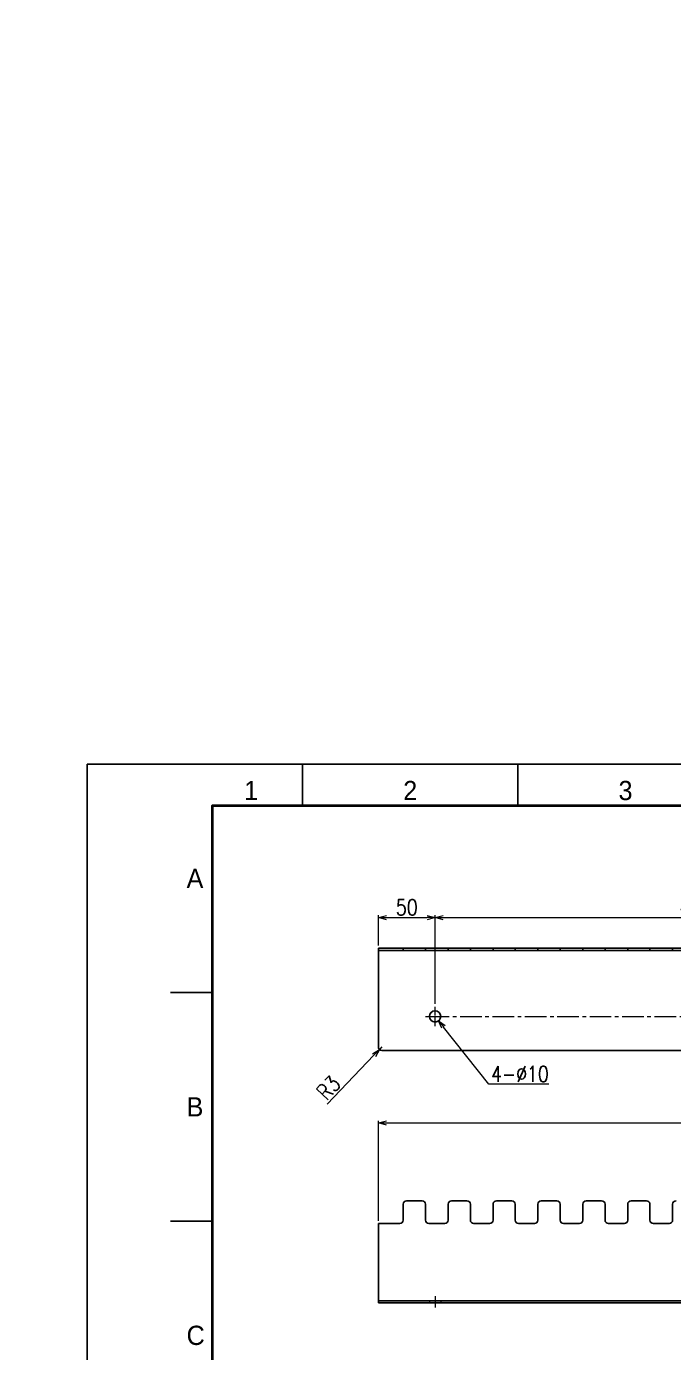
# Model space of a CAD drawing. Header units: millimetres. Extents: x 0 to 70370, y 0 to 11543.
# Drawn here: x 24967 to 25538, y 2045 to 3214 of the extents above; entities that cross this region are included whole.
import ezdxf
from ezdxf import colors
from ezdxf.entities.mleader import LeaderData, LeaderLine
from ezdxf.enums import TextEntityAlignment as Align
from ezdxf.math import Vec2, Vec3

# ---------------------------------------------------------------- set-up
doc = ezdxf.new("R2010")
doc.units = ezdxf.units.MM
doc.linetypes.add('CENTER2', pattern=[28.575, 19.05, -3.175, 3.175, -3.175])
doc.linetypes.add('HIDDEN2', pattern=[4.7625, 3.175, -1.5875])
for name, color, linetype, lineweight in [('01_外形線', 7, 'Continuous', 25), ('03_かくれ線', 6, 'HIDDEN2', 13), ('04_中心線', 1, 'CENTER2', 9), ('07_寸法線', 3, 'Continuous', 9), ('99_図枠', 7, 'Continuous', 40)]:
    doc.layers.add(name, color=color, linetype=linetype, lineweight=lineweight)
doc.styles.get("Standard").update_dxf_attribs({"font": 'arial.ttf'})
doc.styles.add('寸法用', font='simplex.shx', dxfattribs={"width": 0.8, "bigfont": '@extfont2.shx'})
doc.styles.add('表題用', font='MS PGothic.ttf')
doc.dimstyles.new('機械製図用', dxfattribs={"dimtxt": 3.5, "dimasz": 3.5, "dimexe": 2, "dimexo": 0, "dimgap": 1.2, "dimtad": 1, "dimdsep": 46, "dimtxsty": '寸法用', "dimblk": 'OPEN30', "dimcen": 0, "dimclrd": 256, "dimclre": 256, "dimclrt": 7, "dimazin": 2, "dimtm": 1e-09, "dimtfac": 0.75, "dimtmove": 0, "dimatfit": 3, "dimldrblk": 'OPEN30', "dimfxl": 1, "dimlwd": -1, "dimlwe": -1, "dimarcsym": 0})
doc.dimstyles.new('機械製図用$3', dxfattribs={"dimtxt": 3.5, "dimasz": 3.5, "dimexe": 2, "dimexo": 0, "dimgap": 1.2, "dimtad": 1, "dimtih": 1, "dimtoh": 1, "dimdsep": 46, "dimtxsty": '寸法用', "dimblk": 'OPEN30', "dimcen": 0, "dimsd1": 1, "dimclrd": 256, "dimclre": 256, "dimclrt": 7, "dimazin": 2, "dimtm": 1e-09, "dimtfac": 0.75, "dimtofl": 0, "dimtmove": 0, "dimatfit": 3, "dimldrblk": 'OPEN30', "dimfxl": 1, "dimlwd": -1, "dimlwe": -1, "dimarcsym": 0})

# ---------------------------------------------------------------- blocks, each defined once
blk = doc.blocks.new('_Open30')
at = {"color": 0, "linetype": 'ByBlock', "lineweight": -2}
for p, q in [((-1, 0.27), (0, 0)), ((0, 0), (-1, -0.27)), ((0, 0), (-1, 0))]:
    blk.add_line(p, q, dxfattribs=at)
blk = doc.blocks.new('*D2774')
at = {"layer": '07_寸法線', "transparency": 16777216}
for p, q in [((25277.6, 2161), (25277.6, 2249.2)), ((25284.6, 2247.2), (26957.6, 2247.2)), ((26964.6, 2181.1), (26964.6, 2249.2))]:
    blk.add_line(p, q, dxfattribs=at)
at = {"layer": 'Defpoints', "color": 0, "transparency": 16777216}
for p in [(26964.6, 2247.2), (26964.6, 2178.6), (25277.6, 2158.5)]:
    blk.add_point(p, dxfattribs=at)
at = {"layer": '07_寸法線', "transparency": 16777216, "xscale": 7, "yscale": 7, "zscale": 7, "rotation": 180}
blk.add_blockref('_Open30', (25277.6, 2247.2), dxfattribs=at)
at = {"layer": '07_寸法線', "transparency": 16777216, "xscale": 7, "yscale": 7, "zscale": 7}
blk.add_blockref('_Open30', (26964.6, 2247.2), dxfattribs=at)
at = {"layer": '07_寸法線', "color": 7, "transparency": 16777216, "insert": (26121.1, 2256.2), "char_height": 14, "attachment_point": 5, "style": '寸法用'}
blk.add_mtext('1687', dxfattribs=at)
blk = doc.blocks.new('*D2786')
at = {"layer": '07_寸法線', "transparency": 16777216}
for p, q in [((25327.6, 2352.2), (25327.6, 2430.3)), ((25334.6, 2428.3), (25780.6, 2428.3)), ((25787.6, 2352.2), (25787.6, 2430.3))]:
    blk.add_line(p, q, dxfattribs=at)
at = {"layer": 'Defpoints', "color": 0, "transparency": 16777216}
for p in [(25787.6, 2428.3), (25327.6, 2349.7), (25787.6, 2349.7)]:
    blk.add_point(p, dxfattribs=at)
at = {"layer": '07_寸法線', "transparency": 16777216, "xscale": 7, "yscale": 7, "zscale": 7, "rotation": 180}
blk.add_blockref('_Open30', (25327.6, 2428.3), dxfattribs=at)
at = {"layer": '07_寸法線', "transparency": 16777216, "xscale": 7, "yscale": 7, "zscale": 7}
blk.add_blockref('_Open30', (25787.6, 2428.3), dxfattribs=at)
at = {"layer": '07_寸法線', "color": 7, "transparency": 16777216, "insert": (25557.6, 2437.3), "char_height": 14, "attachment_point": 5, "style": '寸法用'}
blk.add_mtext('460', dxfattribs=at)
blk = doc.blocks.new('*D2788')
at = {"layer": '07_寸法線', "transparency": 16777216}
for p, q in [((25277.6, 2403.7), (25277.6, 2430.3)), ((25284.6, 2428.3), (25320.6, 2428.3)), ((25327.6, 2352.2), (25327.6, 2430.3))]:
    blk.add_line(p, q, dxfattribs=at)
at = {"layer": 'Defpoints', "color": 0, "transparency": 16777216}
for p in [(25327.6, 2428.3), (25277.6, 2401.2), (25327.6, 2349.7)]:
    blk.add_point(p, dxfattribs=at)
at = {"layer": '07_寸法線', "transparency": 16777216, "xscale": 7, "yscale": 7, "zscale": 7, "rotation": 180}
blk.add_blockref('_Open30', (25277.6, 2428.3), dxfattribs=at)
at = {"layer": '07_寸法線', "transparency": 16777216, "xscale": 7, "yscale": 7, "zscale": 7}
blk.add_blockref('_Open30', (25327.6, 2428.3), dxfattribs=at)
at = {"layer": '07_寸法線', "color": 7, "transparency": 16777216, "insert": (25302.6, 2437.3), "char_height": 14, "attachment_point": 5, "style": '寸法用'}
blk.add_mtext('50', dxfattribs=at)
blk = doc.blocks.new('*D2792')
at = {"layer": '07_寸法線', "transparency": 16777216}
for p, q in [((25232.3, 2263.8), (25273.6, 2307)), ((25280.6, 2314.2), (25278.5, 2312))]:
    blk.add_line(p, q, dxfattribs=at)
blk.add_arc((25280.6, 2314.2), 3, 188.0628, 270, dxfattribs=at)
at = {"layer": 'Defpoints', "color": 0, "transparency": 16777216}
for p in [(25278.5, 2312), (25280.6, 2314.2)]:
    blk.add_point(p, dxfattribs=at)
at = {"layer": '07_寸法線', "transparency": 16777216, "xscale": 7, "yscale": 7, "zscale": 7, "rotation": 46.2599835437431}
blk.add_blockref('_Open30', (25278.5, 2312), dxfattribs=at)
at = {"layer": '07_寸法線', "color": 7, "transparency": 16777216, "insert": (25233.6, 2278.2), "char_height": 14, "attachment_point": 5, "rotation": 46.26, "style": '寸法用'}
blk.add_mtext('R3', dxfattribs=at)
blk = doc.blocks.new('*U2780')
at = {"layer": '04_中心線', "color": 0, "linetype": 'CENTER2', "transparency": 16777216}
for p, q in [((-8.5, 0), (-1, 0)), ((0, 1), (0, 8.5)), ((1, 0), (8.5, 0)), ((0, -8.5), (0, -1))]:
    blk.add_line(p, q, dxfattribs=at)
at = {"layer": '04_中心線', "color": 0, "linetype": 'Continuous', "transparency": 16777216}
for p, q in [((-0.5, 0), (0.5, 0)), ((0, -0.5), (0, 0.5))]:
    blk.add_line(p, q, dxfattribs=at)
blk = doc.blocks.new('*D2793')
at = {"layer": '07_寸法線', "transparency": 16777216}
for p, q in [((25375.1, 2281.4), (25335, 2331.8)), ((25427.8, 2281.4), (25375.1, 2281.4))]:
    blk.add_line(p, q, dxfattribs=at)
at = {"layer": 'Defpoints', "color": 0, "transparency": 16777216}
for p in [(25324.5, 2345.1), (25330.7, 2337.3)]:
    blk.add_point(p, dxfattribs=at)
at = {"layer": '07_寸法線', "transparency": 16777216, "xscale": 7, "yscale": 7, "zscale": 7, "rotation": 128.4874434257954}
blk.add_blockref('_Open30', (25330.7, 2337.3), dxfattribs=at)
at = {"layer": '07_寸法線', "color": 7, "transparency": 16777216, "insert": (25402.4, 2290.4), "char_height": 14, "attachment_point": 5, "style": '寸法用'}
blk.add_mtext('4-∅10', dxfattribs=at)
blk = doc.blocks.new('AM_BALLOON1')
at = {"transparency": 16777216}
blk.add_circle((0, 0), 5, dxfattribs=at)
blk.add_attdef('B_NUMBER', text='', height=3, dxfattribs=at).set_placement((0, 0), align=Align.MIDDLE_CENTER)
blk = doc.blocks.new('_OPEN')
at = {"color": 0, "linetype": 'ByBlock'}
for p, q in [((-1, 0.17), (0, 0)), ((0, 0), (-1, -0.17)), ((0, 0), (-1, 0))]:
    blk.add_line(p, q, dxfattribs=at)

msp = doc.modelspace()

# ---------------------------------------------------------------- linework, layer by layer
at = {"layer": '01_外形線'}
for p, q in [((26964.562, 2401.185), (25277.562, 2401.185)), ((25277.562, 2401.185), (25277.562, 2314.185)), ((25277.562, 2399.185), (26964.562, 2399.185)), ((25299.462, 2399.185), (25299.462, 2401.185)), ((25319.062, 2399.185), (25319.062, 2401.185)), ((25339.062, 2399.185), (25339.062, 2401.185)), ((25358.662, 2399.185), (25358.662, 2401.185)), ((25378.662, 2399.185), (25378.662, 2401.185)), ((25398.262, 2399.185), (25398.262, 2401.185)), ((25418.262, 2399.185), (25418.262, 2401.185)), ((25437.862, 2399.185), (25437.862, 2401.185)), ((25457.862, 2399.185), (25457.862, 2401.185)), ((25477.462, 2399.185), (25477.462, 2401.185)), ((25497.462, 2399.185), (25497.462, 2401.185)), ((25517.062, 2399.185), (25517.062, 2401.185)), ((25537.062, 2399.185), (25537.062, 2401.185)), ((25280.562, 2311.185), (26884.562, 2311.185)), ((25299.462, 2175.537), (25299.462, 2161.537)), ((25316.062, 2178.537), (25302.462, 2178.537)), ((25277.562, 2158.537), (25277.562, 2088.537)), ((25296.462, 2158.537), (25277.562, 2158.537)), ((26964.562, 2090.537), (25277.562, 2090.537)), ((25277.562, 2088.537), (26964.562, 2088.537))]:
    msp.add_line(p, q, dxfattribs=at)
msp.add_lwpolyline([(25540.062, 2178.537, 0.41421356), (25537.062, 2175.537), (25537.062, 2161.537, -0.41421356), (25534.062, 2158.537), (25520.062, 2158.537, -0.41421356), (25517.062, 2161.537), (25517.062, 2175.537, 0.41421356), (25514.062, 2178.537), (25500.462, 2178.537, 0.41421356), (25497.462, 2175.537), (25497.462, 2161.537, -0.41421356), (25494.462, 2158.537), (25480.462, 2158.537, -0.41421356), (25477.462, 2161.537), (25477.462, 2175.537, 0.41421356), (25474.462, 2178.537), (25460.862, 2178.537, 0.41421356), (25457.862, 2175.537), (25457.862, 2161.537, -0.41421356), (25454.862, 2158.537), (25440.862, 2158.537, -0.41421356), (25437.862, 2161.537), (25437.862, 2175.537, 0.41421356), (25434.862, 2178.537), (25421.262, 2178.537, 0.41421356), (25418.262, 2175.537), (25418.262, 2161.537, -0.41421356), (25415.262, 2158.537), (25401.262, 2158.537, -0.41421356), (25398.262, 2161.537), (25398.262, 2175.537, 0.41421356), (25395.262, 2178.537), (25381.662, 2178.537, 0.41421356), (25378.662, 2175.537), (25378.662, 2161.537, -0.41421356), (25375.662, 2158.537), (25361.662, 2158.537, -0.41421356), (25358.662, 2161.537), (25358.662, 2175.537, 0.41421356), (25355.662, 2178.537), (25342.062, 2178.537, 0.41421356), (25339.062, 2175.537), (25339.062, 2161.537, -0.41421356), (25336.062, 2158.537), (25322.062, 2158.537, -0.41421356), (25319.062, 2161.537), (25319.062, 2175.537, 0.41421356), (25316.062, 2178.537)], format="xyb", dxfattribs=at)
msp.add_circle((25327.562, 2341.185), 5, dxfattribs=at)
for centre, start, end in [((25280.562, 2314.185), 180, 270), ((25302.462, 2175.537), 90, 180), ((25296.462, 2161.537), 270, 0)]:
    msp.add_arc(centre, 3, start, end, dxfattribs=at)
at = {"layer": '03_かくれ線'}
for p, q in [((25322.562, 2090.537), (25322.562, 2088.537)), ((25332.562, 2090.537), (25332.562, 2088.537))]:
    msp.add_line(p, q, dxfattribs=at)
at = {"layer": '04_中心線'}
for p, q in [((25321.062, 2341.185), (26921.062, 2341.185)), ((25327.562, 2094.537), (25327.562, 2084.537))]:
    msp.add_line(p, q, dxfattribs=at)
at = {"layer": '99_図枠', "lineweight": 25}
for p, q in [((25210.701, 2526.74), (25210.701, 2563.512)), ((25400.583, 2526.74), (25400.583, 2563.512)), ((25131.02, 2362.101), (25094.248, 2362.101)), ((25131.02, 2160.691), (25094.248, 2160.691))]:
    msp.add_line(p, q, dxfattribs=at)
at = {"layer": '99_図枠'}
msp.add_lwpolyline([(25131.02, 988.999), (27262.631, 988.999), (27262.631, 2526.74), (25131.02, 2526.74)], close=True, dxfattribs=at)
at = {"layer": 'Defpoints'}
msp.add_lwpolyline([(25020.819, 952.392), (27299.403, 952.392), (27299.403, 2563.512), (25020.819, 2563.512)], close=True, dxfattribs=at)

# ---------------------------------------------------------------- block references
at = {"layer": '04_中心線', "linetype": 'CENTER2'}
msp.add_blockref('*U2780', (25327.562, 2341.185), dxfattribs=at)

# ---------------------------------------------------------------- texts
at = {"layer": '99_図枠', "lineweight": 13, "style": '表題用'}
for s, p in [('1', (25165.314, 2526.74)), ('2', (25305.642, 2526.74)), ('3', (25495.524, 2526.74))]:
    msp.add_text(s, height=16.971, dxfattribs=at).set_placement(p, align=Align.BOTTOM_CENTER)
for s, p in [('A', (25108.391, 2462.806)), ('B', (25108.391, 2261.396)), ('C', (25108.391, 2059.985))]:
    msp.add_text(s, height=16.971, dxfattribs=at).set_placement(p, align=Align.MIDDLE_LEFT)

# ---------------------------------------------------------------- dimensions: what is measured, and where the dimension line sits
at = {"layer": '07_寸法線'}
for base, p1, p2, picture, middle in [((25327.562, 2428.315), (25277.562, 2401.185), (25327.562, 2349.685), '*D2788', (25302.562, 2437.315)), ((25787.562, 2428.315), (25327.562, 2349.685), (25787.562, 2349.685), '*D2786', (25557.562, 2437.315)), ((26964.562, 2247.204), (25277.562, 2158.537), (26964.562, 2178.601), '*D2774', (26121.062, 2256.204))]:
    dim = msp.add_linear_dim(base=base, p1=p1, p2=p2, dimstyle='機械製図用', override={"dimtxt": 14, "dimasz": 7, "dimexo": 2.5, "dimgap": 2}, dxfattribs=at)
    dim.commit()
    dim.dimension.update_dxf_attribs({"geometry": picture, "text_midpoint": middle})
dim = msp.add_diameter_dim_2p(p1=(25324.451, 2345.098), p2=(25330.674, 2337.271), text='4-<>', dimstyle='機械製図用$3', override={"dimtxt": 14, "dimasz": 7, "dimgap": 2}, dxfattribs=at)
dim.commit()
dim.dimension.update_dxf_attribs({"geometry": '*D2793', "text_midpoint": (25402.447, 2281.377), "dimtype": 163})
dim = msp.add_radius_dim(center=(25280.562, 2314.185), mpoint=(25278.488, 2312.017), dimstyle='機械製図用', override={"dimtxt": 14, "dimasz": 7, "dimgap": 2}, dxfattribs=at)
dim.commit()
dim.dimension.update_dxf_attribs({"geometry": '*D2792', "text_midpoint": (25240.151, 2271.956), "dimtype": 164})

# ---------------------------------------------------------------- leaders
ml = msp.add_multileader_block('Standard', dxfattribs=at)
ml.set_content('AM_BALLOON1', color=256, scale=9.37443182)
ml.set_attribute('B_NUMBER', '1', width=0)
ml.set_leader_properties(color=256, linetype='ByLayer', lineweight=-1)
ml.set_arrow_properties(name='OPEN')
ml.build(insert=Vec2(0, 0))
ml.multileader.update_dxf_attribs({"leader_type": 0, "has_dogleg": 0, "text_right_attachment_type": 6, "dogleg_length": 0, "arrow_head_size": 4.688, "scale": 2.5, "block_connection_type": 1})
ctx = ml.context
ctx.base_point, ctx.scale, ctx.char_height, ctx.arrow_head_size, ctx.landing_gap_size, ctx.plane_origin = Vec3(33418.771, 3166.995), 2.5, 9.375, 4.688, 4.688, Vec3(33418.771, 3166.995)
ctx.right_attachment, ctx.attachment_type = 6, 1
notes = []
notes.append((ctx, [(0, (0, 0, 0), (0, 0), (1, 0), 1, [])]))
ctx.block.insert = Vec3(33418.771, 3166.995)
ml = msp.add_multileader_block('Standard', dxfattribs=at)
ml.set_content('AM_BALLOON1', color=256, scale=7.49954545)
ml.set_attribute('B_NUMBER', '1A', width=0)
ml.set_leader_properties(color=256, linetype='ByLayer', lineweight=-1)
ml.set_arrow_properties(name='OPEN')
ml.build(insert=Vec2(0, 0))
ml.multileader.update_dxf_attribs({"leader_type": 0, "has_dogleg": 0, "text_right_attachment_type": 6, "dogleg_length": 0, "arrow_head_size": 3.75, "scale": 2.5, "block_connection_type": 1})
ctx = ml.context
ctx.base_point, ctx.scale, ctx.char_height, ctx.arrow_head_size, ctx.landing_gap_size, ctx.plane_origin = Vec3(35324.795, 3132.322), 2.5, 7.5, 3.75, 3.75, Vec3(35324.795, 3132.322)
ctx.right_attachment, ctx.attachment_type = 6, 1
notes.append((ctx, [(0, (0, 0, 0), (0, 0), (1, 0), 1, [])]))
ctx.block.insert = Vec3(35324.795, 3132.322)
ml = msp.add_multileader_block('Standard', dxfattribs=at)
ml.set_content('AM_BALLOON1', color=256, scale=7.49954545)
ml.set_attribute('B_NUMBER', '2', width=0)
ml.set_leader_properties(color=256, linetype='ByLayer', lineweight=-1)
ml.set_arrow_properties(name='OPEN')
ml.build(insert=Vec2(0, 0))
ml.multileader.update_dxf_attribs({"leader_type": 0, "has_dogleg": 0, "text_right_attachment_type": 6, "dogleg_length": 0, "arrow_head_size": 3.75, "scale": 2.5, "block_connection_type": 1})
ctx = ml.context
ctx.base_point, ctx.scale, ctx.char_height, ctx.arrow_head_size, ctx.landing_gap_size, ctx.plane_origin = Vec3(37084.606, 2712.991), 2.5, 7.5, 3.75, 3.75, Vec3(37084.606, 2712.991)
ctx.right_attachment, ctx.attachment_type = 6, 1
notes.append((ctx, [(0, (0, 0, 0), (0, 0), (1, 0), 1, [])]))
ctx.block.insert = Vec3(37084.606, 2712.991)
ml = msp.add_multileader_block('Standard', dxfattribs=at)
ml.set_content('AM_BALLOON1', color=256, scale=7.49954545)
ml.set_attribute('B_NUMBER', '3', width=0)
ml.set_leader_properties(color=256, linetype='ByLayer', lineweight=-1)
ml.set_arrow_properties(name='OPEN')
ml.build(insert=Vec2(0, 0))
ml.multileader.update_dxf_attribs({"leader_type": 0, "has_dogleg": 0, "text_right_attachment_type": 6, "dogleg_length": 0, "arrow_head_size": 3.75, "scale": 2.5, "block_connection_type": 1})
ctx = ml.context
ctx.base_point, ctx.scale, ctx.char_height, ctx.arrow_head_size, ctx.landing_gap_size, ctx.plane_origin = Vec3(38565.945, 2679.176), 2.5, 7.5, 3.75, 3.75, Vec3(38565.945, 2679.176)
ctx.right_attachment, ctx.attachment_type = 6, 1
notes.append((ctx, [(0, (0, 0, 0), (0, 0), (1, 0), 1, [])]))
ctx.block.insert = Vec3(38565.945, 2679.176)
ml = msp.add_multileader_block('Standard', dxfattribs=at)
ml.set_content('AM_BALLOON1', color=256, scale=7.49954545)
ml.set_attribute('B_NUMBER', '1B', width=0)
ml.set_leader_properties(color=256, linetype='ByLayer', lineweight=-1)
ml.set_arrow_properties(name='OPEN')
ml.build(insert=Vec2(0, 0))
ml.multileader.update_dxf_attribs({"leader_type": 0, "has_dogleg": 0, "text_right_attachment_type": 6, "dogleg_length": 0, "arrow_head_size": 3.75, "scale": 2.5, "block_connection_type": 1})
ctx = ml.context
ctx.base_point, ctx.scale, ctx.char_height, ctx.arrow_head_size, ctx.landing_gap_size, ctx.plane_origin = Vec3(35324.795, 2449.628), 2.5, 7.5, 3.75, 3.75, Vec3(35324.795, 2449.628)
ctx.right_attachment, ctx.attachment_type = 6, 1
notes.append((ctx, [(0, (0, 0, 0), (0, 0), (1, 0), 1, [])]))
ctx.block.insert = Vec3(35324.795, 2449.628)
for ctx, leaders in notes:
    for number, flags, end, landing, length, lines in leaders:
        leader = LeaderData()
        leader.index, (leader.has_last_leader_line, leader.has_dogleg_vector, leader.attachment_direction) = number, flags
        leader.last_leader_point, leader.dogleg_vector, leader.dogleg_length = Vec3(end), Vec3(landing), length
        for number, points, colour, breaks in lines:
            line = LeaderLine()
            line.index, line.vertices, line.color, line.breaks = number, Vec3.list(points), colors.encode_raw_color(colour), breaks
            leader.lines.append(line)
        ctx.leaders.append(leader)

doc.saveas('drawing.dxf')
